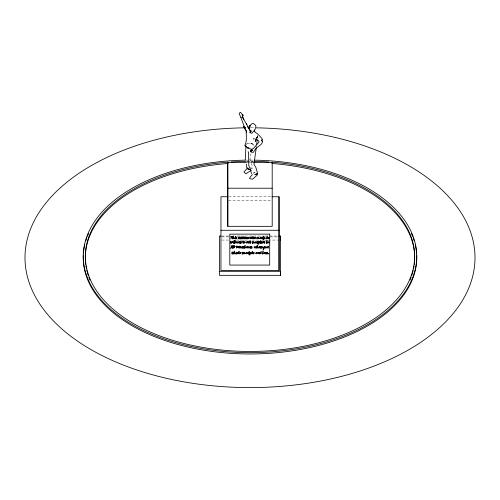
<?xml version="1.0" encoding="UTF-8"?>
<svg xmlns="http://www.w3.org/2000/svg" width="500" height="500" viewBox="0 0 500 500"><rect width="100%" height="100%" fill="white"/><g stroke="black" fill="none" stroke-linecap="round" stroke-linejoin="round"><path stroke-width="0.38" stroke-dasharray="2.5 1.88" d="M257.381 138.425L257.819 135.644L256.269 138.387L255.025 138.719M251.05 153.544L249.675 160.556C249.556 154.994 253.075 167.606 252.225 168.556M257.712 135.944L257.819 135.644L256.375 138.875M256.456 138.944L257.819 135.644M246.3 144.944L247.188 143.194M257.587 136.219L256.269 138.387L255 138.681M247.406 167.769L247.938 167.463M254.513 172.65L253.181 173.331M254.5 172.344L253.719 172.587L255.775 173.212M247.125 143.575L250.562 143.038L253.575 144.356M249.594 162.575L253.487 162.575M228.694 196.737L271.269 196.756M228.544 200.688L271.425 200.688M221.762 236.038L228.719 236.038M237.225 236.044L240.312 236.044M241.088 236.044L244.181 236.044M244.956 236.044L252.688 236.05M253.456 236.05L264.281 236.05M265.056 236.05L278.2 236.056M221.725 236.906L228.694 236.912M270.494 236.925L278.231 236.931M221.762 240.05L228.719 240.056M236.45 240.056L239.544 240.056M240.312 240.062L248.044 240.062M251.912 240.062L256.55 240.069M261.962 240.069L264.281 240.069M265.056 240.069L267.375 240.069M268.15 240.069L278.2 240.075M253.806 145.225L250.512 143.025L252.419 143.863M250.512 143.025L251.656 143.537M254.913 145.925L256.581 146.969L256.294 146.631M250.969 167.619L251.631 168.531L250.294 167.356L250.069 166.4M254.119 129.119L254.319 129.5M250.775 127.794A225 129.9 0 0 1 254.669 127.819M246.912 161.438A166.756 96.275 0 0 1 253.088 161.438M246.137 160.144A166.756 96.275 0 0 1 253.088 160.131M246.894 161.35A164.65 95.062 0 0 1 253.106 161.35M246.894 162.65A164.65 95.062 0 0 1 253.106 162.65"/><path stroke-width="0.75" d="M256.262 147.9L253.95 164.175L255.831 167.362L257.625 173.5L256.556 174.494L254.775 174.775L257.625 173.5M245.969 146.306L245.231 160.019M267.663 252.731L267.306 252.294M234.9 243.156C234.094 244.331 234.662 239.488 235.212 240.062C234.044 242.056 237.175 241.612 234.906 243.162M244.444 248.263L245.006 247.225M257.131 246.175L256.737 248.331L257.438 247.225M232.85 237.113L232.744 238.819M240.113 242.844L240.35 242.025M257.131 246.131L257.812 245.287L257.306 246.163M233.169 236.781C234.338 235.806 233.056 235.525 232.856 237.119M242.787 248.225L242.981 246.894L243.806 246.588L243.1 247.812L244.081 247.812L242.787 248.162M251.531 247.925C253.612 247.213 250.219 249.181 251.05 247.419C252.15 245.675 251.869 247.369 251.525 247.931M240.688 243C242.625 242.162 240.113 244.119 240.119 242.85M258.381 243.3L258.581 241.969L259.462 241.663L258.712 242.887L259.756 242.887L258.381 243.238M261.788 243C263.925 242.562 260.025 244.1 261.45 242.025M236.069 253.55L236.356 252.731M249.725 253.55L250.012 252.731M266.25 253.55L266.55 252.675L267.3 252.294M247.169 238.844L247.381 237.512L248.275 237.206L247.506 238.438L248.575 238.438L247.169 238.781M263.913 238.844L264.119 237.512L265.019 237.206L264.25 238.438L265.319 238.438L263.913 238.781M234.456 253.012L233.544 254.119L234.1 251.719M253.238 241.925L252.469 242.769L252.862 241.6L252.144 242.019L252.275 243.575L252.631 242.881M258.25 237.7C257.606 236.444 256.913 240.113 257.206 237.125C256.462 237.7 256.869 240.006 257.262 238.425M244.956 247.025L244.65 247.406L244.694 246.85M257.438 247.213C257.238 248.363 259.156 247.844 258.206 247.881C258.412 246.181 256.975 247.594 257.131 246.85M258.025 241.606C257.538 242.444 257.881 244.05 258.325 244.275C257.444 243.837 257.6 242.394 256.706 243.2C257.162 241.919 258.531 239.494 257.994 241.7M263.469 241.9C263.075 241.275 262.819 242.162 263.081 242.65C262.8 244.013 263.863 241.312 264.85 241.431C264.713 241.481 265.231 243.625 264.15 243.212C265.294 242.744 263.812 241.175 263.481 241.85M262.306 238.956C261.737 237.644 265.044 234.806 263.519 237.244M244.525 248.169L244.644 246.25M243.369 252.931L243.475 253.988L244.494 252.812L244.844 253.881L245.731 253.344L245.087 253.706L244.887 252.581L243.95 253.113L243.619 252.519L242.562 253.481L242.831 252.219L242.169 252.725L242.119 254.094L242.419 254.25L243.4 252.906M247.225 242.519C246.225 244.562 246.112 241.312 247.656 241.462C248.575 242.712 248.212 243.481 247.256 242.488M246.812 242.35C246.594 244.006 247.881 240.525 246.838 242.319M256.331 246.131L256.681 246.544L255.512 248.088L254.963 247.288L254.206 248.05L254.112 246.762L254.513 246.606L254.525 247.644L255.438 246.744L255.512 247.712L256.413 246.1M257.156 139.812L256.681 144.262M241.031 237.887L241.494 237.131L242.362 237.025L242.394 238.363L243.012 238.094L242.262 238.819L241.844 237.9L240.856 238.919L241.056 237.925M260.338 237.925C260.231 239.412 261.381 236.144 260.363 237.881M249.825 126.506L250.075 125.475L252.1 123.612L253.55 123.562L255.8 125.469L255.806 127.231M250.881 237.425L251.231 238.337L252.25 237.2L251.825 236.85L252.488 236.806L251.231 238.706L250.631 237.913L249.8 238.669L249.7 237.387L250.138 237.231L250.15 238.269L250.819 237.475M248.531 253.55C246.088 254.325 250.031 251.825 248.975 251.519C250.606 250.987 247.744 254.719 249.8 254.862M263.387 237.919L263.3 239.025L263.85 239.85L262.95 238.312L262.312 238.956M257.288 238.394L257.894 237.688L258.062 238.738L258.712 237.65L259.006 238.719L259.681 238.325M235.975 253.594L235.3 253.65L235.113 252.544L233.994 253.188L234.05 252.638M261.363 246.969C259.95 249.056 263.75 247.475 261.681 247.925M246.363 247.669C247.475 244.1 248.069 249.2 246.337 247.7M258.769 247.694C259.931 244.088 260.487 249.2 258.769 247.7M248.894 243.25L248.938 241.294M250.294 247.925C249.681 247.362 250.9 245.706 250.425 246.669C251.556 247.425 249.456 248.781 250.269 247.938M260.438 247.925C259.831 247.362 261.05 245.706 260.575 246.669C261.656 247.4 259.644 248.794 260.419 247.938M249.525 246.887L248.269 247.831L248.538 246.506L247.838 246.7L247.919 248.113L249.056 247.2L249.338 248.038L249.469 246.988M266.975 246.887C265.2 248.7 266.219 245.794 265.562 246.869C264.581 249.65 267.7 247.175 266.95 246.981M244.1 242.769C245.156 239.65 245.688 244 244.088 242.85M255.256 242.744C256.356 239.275 257.162 244.081 255.219 242.85M252.681 242.831L253.256 242.144L253.419 243.194L254.05 242.106L254.338 243.175L254.994 242.775M238.344 238.55C237.656 237.944 239.069 236.319 238.487 237.288C239.688 238.113 237.369 239.344 238.312 238.575M245.406 237.125C244.288 237.375 245.438 237.631 245.025 238.806C246.181 237.913 246.15 238.038 246.606 238.55C247.162 235.319 244.925 240.2 245.294 237.181M263.006 238.312L263.55 237.15M233.287 237.619C233.8 237.237 234.856 238.731 234.2 238.656C233.375 238.55 233.512 237.006 232.662 238.881M231.456 236.419C234.156 235.188 230.344 238.656 231.038 238.375C232.3 236.262 229.069 237 231.581 236.425M244.65 246.238C245.675 244.425 245.056 245.787 244.681 246.988M234.188 240.781L233.787 240.85L234.175 240.781M264.856 246.906L263.075 250.125L263.681 247.731L263.312 247.2L264.488 246.706M268.319 246.356C268.619 246.737 268.431 248.137 268.156 248.25C267.013 248.131 267.987 245.344 268.356 246.213M235.75 236.325L235.338 236.394L235.738 236.325M234.088 243.012C234.3 242.781 233.319 241.331 233.406 242.113M240.975 241.588C242.094 242.056 239.869 242.594 240.681 243.006M248.925 243.238C249.488 244 249.669 239.331 248.863 241.3M260.244 243.238L261.006 242.694L260.644 242.8M266.562 241.788L266.881 241.713L266.975 243.031M236.106 237.375C236.269 241.625 237.475 235.637 236.163 237.281M255.031 237.206C254.556 241.369 256.35 236.312 255.062 237.169M235.95 253.612L235.031 254.05L234.456 253M266.325 242.113L266.519 241.819M243.469 241.294C244.556 241.312 241.994 243.431 243.863 242.712C242.644 244.619 242.775 241.719 242.694 241.675M236.919 241.906C236.281 243.4 237.463 242.431 237.931 241.706C238.456 241.85 237.844 244.031 237.725 242.681C236.088 244.481 236.012 240.963 236.925 241.806M252.531 253.506C251.181 255.731 252.375 249.737 252.55 252.075M260.619 252.969C260.637 251.125 261.994 251.1 260.856 253.113C262.381 253.688 260 254.256 260.587 253.075M244.05 236.981C245.031 237.45 243.981 237.081 243.706 238.025C243.425 239.262 245.312 237.763 243.869 238.869C242.631 238.588 243.669 236.025 244.088 236.838M257.3 246.163L257.119 246.988M255.681 128.613L254.231 130.275L253.806 131.65L252.975 131.85M256.087 139.519L255.219 141.456L256.188 139.606M251.456 150.262L250.95 151.344L251.181 151.044L250.538 151.256L251.625 149.275L253.481 148.481L258.919 142.131L259.025 141.438L257.887 140.238L255.7 139.375M250.869 150.863L250.594 151.45L251.056 152.031L253.3 152.4L255.463 149.131C257.119 146.319 265.081 143.881 261.519 139.787M233.156 236.781L232.925 238.025L233.238 237.681M257.2 242.075C258.325 241.325 256.694 243.9 257.113 242.262M250.381 131.9L249.488 132.487M253.425 252.537C253.669 256.719 255.031 250.825 253.494 252.463M263.081 253.719C263.275 252.787 261.6 251.363 262.456 254.006M252.381 174.55L250.056 177.281L249.569 178.319L249.869 178.713L252.544 179.206L257.288 175.044L256.881 173.544M250.344 253.919L249.875 254.081L249.731 253.556M258.688 237.512L258.238 237.7M234.05 251.956C235.25 250.206 234.587 251.556 234.031 252.775M233.606 243.275L233.306 242.025M240.338 246.419C239.05 247.056 239.531 249.181 240.387 247.281C241.231 249.669 241.756 246.062 240.138 246.462M235.156 238.819C234.031 236.262 236.7 237.806 235.181 238.787M266.725 238.819C265.538 236.425 268.281 237.656 266.75 238.787M261.675 247.931L261.512 247.469L262.225 247.037M253.463 237.037C252.044 237.65 252.619 239.825 253.481 237.913C254.544 240.269 254.95 236.719 253.25 237.081M261.35 247.019L261.906 246.506L262.219 247.106M247.006 168.825L243.931 171.962L245.869 173.806L251.238 170.269M240.331 242.1L240.969 241.588M261.438 242.1C262.856 240.875 261.75 242.656 261.781 243.006M234.988 242.081C236.494 241.85 234.006 243.894 234.981 242.069M252.75 132.25L252.144 133.044L251.1 133.325L250.425 132.587L249.481 128.975M266.944 253.713L266.731 253.256L267.619 252.812M262.231 139.994L262.538 139.6L261.988 138.562L258.25 134.462L255.2 132.169L254.5 131.319L254.7 131.6L254.469 130.325M237.312 246.706L236.794 247.381L236.838 246.062L235.731 246.381L236.312 246.325L236.444 248.088L237.45 246.85L238.275 247.987L239.269 246.056L238.356 247.644L237.65 246.194L237.306 246.7M236.337 252.806C238.406 251.556 236.562 253.494 236.762 253.713M249.994 252.806L251.088 252.369L251.144 252.838L250.169 253.637L251.45 253.6L250.406 253.931M238.519 252.494C240.356 254.131 237.025 254.363 238.469 252.525M263.119 253.688L262.494 253.981M264.494 246.719L264.887 246.85M250.881 151.369L251.581 150.712M230.356 241.95C229.819 244.088 232.681 242.994 230.831 242.881C231.956 241.431 231.206 240.556 230.35 241.95M264.156 247.969C265.325 246.088 263.144 248.106 264.075 248M248.538 253.556L249.35 254.963L249.8 254.781M260.581 242.844L260.863 240.606L260.119 241.262L260.219 243.25M236.075 253.556C235.95 254.85 239.112 252.894 236.919 253.669M250.269 243.244C251.65 242.206 250.1 238.206 250.269 243.25M266.256 253.556L266.381 254.075L267.256 253.85M233.588 247.825C230.631 247.531 236.625 243.975 233.675 247.769M251.144 151.194L251.812 150.731L251.85 149.938L252.556 150.425L251.625 149.8L252.144 150.125M266.95 253.706L268.012 253.481L267.188 253.869M266.525 243.275L266.225 242.025M252.463 253.55L252.537 251.994M245.006 247.213C245.925 249.188 246.506 246.887 244.906 247.094M255.006 242.763C254.537 242.562 253.881 241.825 253.244 241.931M259.688 238.306L259.212 238.544L258.725 237.469M244.369 126.881L240.938 117.575L241.4 117.344M259.125 252.831C259.212 256.494 260.894 250.269 258.081 253.344C258.406 250.375 256.562 255.75 259.163 252.769M265.144 252.831C265.225 256.494 266.913 250.269 264.094 253.344C264.425 250.375 262.575 255.75 265.175 252.769M234.2 245.85L232.9 245.569L232.444 248.581L234.625 247.25L234.769 246.4L234.163 245.819M250.756 169.088L249.288 169.613L246.894 168.031L246.469 164.081M233.631 243.244L234.119 242.975M266.55 243.244L267.038 242.975M242.725 241.675L243.506 240.894L243.431 241.438M253.487 162.575L272.2 162.575L272.2 226.344L227.794 226.325L227.763 162.575L246.475 162.575M227.763 162.575L227.794 188.212L272.2 188.231M227.919 196.737L220.956 196.737L220.956 270.45L279.044 270.45L279.006 196.756L272.038 196.756M220.956 230.275L279.044 230.275M220.987 236.038L219.438 236.031L219.438 275.338L280.562 275.338L280.562 271.319L219.438 271.319M278.975 236.056L280.519 236.056L280.562 275.338M249.981 148.894L251.706 149.362M249.85 148.406L247.906 147.85L248.444 148.069L248.075 148.131L247.062 147.281M245.212 127.494L245.644 127.675L245.012 127.287M247.794 168.975L249.288 169.613L246.894 168.031M247.725 148L244.869 145.375C247.262 140.85 246.006 135.444 246.231 130.638L246.494 132.481L246.506 131.65L243.594 126.344L245.631 129.881L244.587 127.837M245.031 145.594L246.181 146.494M248.131 127L242.506 117.062L243.744 119.231L242.587 116.956L243.088 114.881L242.619 114.862L242.194 115.862L242.55 115.306L242.975 115.75L240.706 112.4L239.944 112.594L239.112 113.681L240.938 117.575M250.162 130.4L247.587 126.375L248.962 129.069M261.575 140.194L262.294 141.412M248.156 151.625L248.594 153.131L248.787 165.575L250.544 169.838L251.456 173.644M246.644 124.194L246.8 124.744L246.525 123.75M279.044 270.45L279.006 196.756M280.519 236.056L280.519 240.075M227.794 188.212L227.794 226.325M255.45 127.831A225 129.9 0 0 1 443.944 323.55A225 129.9 0 0 1 56.056 323.55A225 129.9 0 0 1 244.55 127.831M248.444 127.794A225 129.9 0 0 1 250 127.794M416.706 255.425A166.756 96.275 0 0 1 250 353.969A166.756 96.275 0 0 1 83.294 255.425M83.375 253.9A166.756 96.275 0 0 1 84.763 244.75M85.787 240.956A166.756 96.275 0 0 1 86.788 237.95M87.35 236.456A166.756 96.275 0 0 1 88.594 233.506M411.406 233.506A166.756 96.275 0 0 1 412.65 236.456M413.212 237.95A166.756 96.275 0 0 1 414.212 240.956M415.238 244.75A166.756 96.275 0 0 1 416.625 253.9M254.638 160.156A166.756 96.275 0 0 1 393.638 305.3A166.756 96.275 0 0 1 106.363 305.3A166.756 96.275 0 0 1 245.362 160.156M271.881 162.175A164.65 95.062 0 0 1 388.794 307.531A164.65 95.062 0 0 1 111.206 307.531A164.65 95.062 0 0 1 228.119 162.175M231.244 161.95A164.65 95.062 0 0 1 246.112 161.356M253.888 161.356A164.65 95.062 0 0 1 268.756 161.95M271.881 163.475A164.65 95.062 0 0 1 414.237 264.45M414.031 265.956A164.65 95.062 0 0 1 413.488 268.975M413.156 270.481A164.65 95.062 0 0 1 411.669 275.712M411.15 277.194A164.65 95.062 0 0 1 410.006 280.125M89.994 280.125A164.65 95.062 0 0 1 88.85 277.194M88.331 275.712A164.65 95.062 0 0 1 86.844 270.481M86.512 268.975A164.65 95.062 0 0 1 85.969 265.956M85.763 264.45A164.65 95.062 0 0 1 228.119 163.475M261.319 237.213C262.925 240.475 260.812 237.294 260.538 238.444C258.969 239.812 260.881 235.912 261.319 237.213M240.4 246.7L239.737 247.844L240.4 246.7M241.856 237.319L241.137 238.463L241.856 237.319M253.531 237.319L252.831 238.519L253.531 237.319M268.706 242.306C268.969 245.106 269.944 240.006 267.875 242.369C268.156 240.006 266.381 244.887 268.706 242.306M268.956 237.85C268.356 239.481 270.456 238.1 269.231 238.081C269.975 235.906 267.681 238.912 268.156 237.675C268.012 235.944 266.85 240.275 268.956 237.85M242.062 247.369L241.675 248.162L241.588 246.825L242.869 246.619L242.062 247.369M247.181 247.131C246.337 249.025 246.844 245.856 247.181 247.131M259.613 247.131C258.762 249.031 259.281 245.844 259.613 247.131M232.394 242.45C229.994 244.781 234.644 238.775 232.394 242.45M244.994 242.206C244.094 244.106 244.638 240.925 244.994 242.206M256.125 242.206C255.162 244.131 255.837 240.888 256.125 242.206M239.256 242.262C240.481 243.825 238.506 243.756 238.719 241.95C239.044 240.512 240.725 241.575 239.256 242.262M239.862 237.806C241.188 239.1 238.962 239.65 239.412 237.45C239.306 236.25 241.537 236.969 239.862 237.806M240.2 253.156L239.694 253.95L239.956 252.887L239.581 252.606L241.25 252.406L240.2 253.156M247.025 252.919C245.938 254.756 246.65 251.606 247.025 252.919M256.819 252.919C255.756 254.8 256.369 251.631 256.819 252.919M232.319 252.975C231.5 254.575 233.931 252.956 232.8 253.856C231.038 255.044 232.525 252.562 231.713 252.619C231.856 251.419 234.244 252.162 232.319 252.975M245.938 253.188C246.994 255.494 248.062 250.238 245.938 253.188M255.731 253.188C256.831 255.481 257.825 250.244 255.731 253.188M243.575 246.906L243.194 247.213L243.575 246.906M251.819 246.906L251.438 247.213L251.819 246.906M261.962 246.906L261.588 247.213L261.962 246.906M240.987 241.981L240.581 242.288L240.987 241.981M259.212 241.981L258.775 242.269L259.212 241.981M262.087 241.981L261.65 242.269L262.087 241.981M248.025 237.525L247.613 237.831L248.025 237.525M264.769 237.525L264.319 237.812L264.769 237.525M237.138 252.688L236.6 252.975L237.138 252.688M250.794 252.688L250.256 252.975L250.794 252.688M267.319 252.688L266.769 252.913L267.319 252.688M232.338 246.769L230.662 248.294L231.994 246.938L231.081 246.944L231.694 246.188L231.2 246.019L232.406 245.856L231.663 246.506L232.338 246.769M251.012 130.744L251.163 131.337L251.012 130.744M263.094 237.506L262.531 238.425L263.119 237.506M248.8 252.669C248.531 254.506 247.575 252.556 248.831 252.669M250.075 125.475L249.4 128.356L249.394 126.519L250.075 125.475M266.762 240.763L267.113 240.637L266.762 240.763M266.969 236.306L267.325 236.181L266.969 236.306M238.769 251.469L239.2 251.344L238.769 251.469M262.781 251.469L263.212 251.344L262.781 251.469M268.206 253.612C268.525 254.65 269.275 253.006 268.225 253.612M254.1 138.7L253.713 138.981L254.1 138.7M269.7 234.131L229.806 234.131L229.806 265.075L269.7 265.075L269.7 234.131"/></g></svg>
